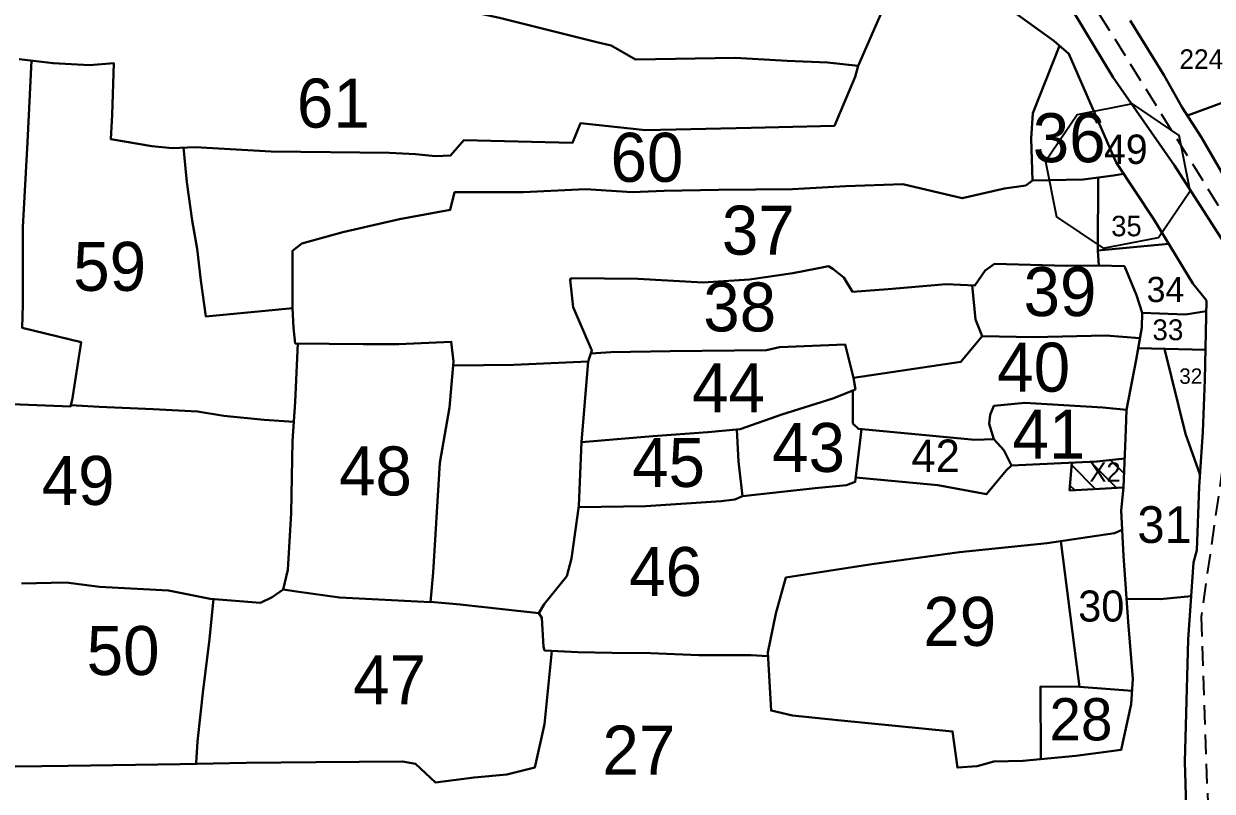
# Model space of a CAD drawing. Header units: millimetres. Extents: x -6521 to 1064, y -7 to 2171.
# Drawn here: x 353 to 413.6, y 455.9 to 495 of the extents above; entities that cross this region are included whole.
import ezdxf

# ---------------------------------------------------------------- set-up
doc = ezdxf.new("R2010")
doc.units = ezdxf.units.MM
doc.linetypes.add('ACAD_ISO02W100', pattern=[15, 12, -3])
doc.linetypes.add('DASHED', pattern=[0.75, 0.5, -0.25])
for name, color, linetype in [('Image', 7, 'Continuous'), ('Line_Road', 250, 'ACAD_ISO02W100'), ('Sym_Hatch', 1, 'Continuous'), ('Sym_Traverse_Stone', 5, 'Continuous'), ('Text_Traverse_Stone_No', 1, 'Continuous')]:
    doc.layers.add(name, color=color, linetype=linetype)
doc.layers.add('Poly_Survey_Bndry', color=250, linetype='Continuous', lineweight=30)
doc.layers.add('Text_Survey_No', color=250, linetype='Continuous', lineweight=0)
doc.styles.get("Standard").update_dxf_attribs({"font": 'Sakal_Marathi_N_Ship.TTF'})
picture_1 = doc.add_image_def('image1.jpg', size_in_pixel=(14525, 10936))

# ---------------------------------------------------------------- blocks, each defined once
blk = doc.blocks.new('Sym_Traverse_Stone')
at = {"layer": 'Sym_Traverse_Stone'}
blk.add_lwpolyline([(3.223, -0.65), (2.739, 1.819), (0.65, 3.223), (-1.819, 2.739), (-3.223, 0.65), (-2.739, -1.819), (-0.65, -3.223), (1.819, -2.739)], close=True, dxfattribs=at)

msp = doc.modelspace()

# ---------------------------------------------------------------- hatches: boundary and pattern name
at = {"layer": 'Sym_Hatch', "transparency": 33554687}
h = msp.add_hatch(dxfattribs=at)
h.set_pattern_fill('ANSI31', color=0, scale=0.25, angle=90)
h.paths.add_polyline_path([(406.445, 472.632), (406.323, 471.218), (409.082, 471.372), (409.14, 472.853), (407.718, 472.69)])

# ---------------------------------------------------------------- linework, layer by layer
at = {"layer": 'Line_Road', "linetype": 'DASHED', "ltscale": 2}
for points in [[(388.002, 537.073), (389.346, 526.667), (393.053, 520.456), (399.906, 508.59), (407.045, 496.8), (416.844, 481.048), (418.959, 479.537), (422.566, 472.547), (424.569, 466.913), (425.765, 465.489)], [(415.64, 480.406), (414.986, 478.357), (413.037, 464.767), (413.575, 449.57), (414.085, 427.903), (414.228, 424.705)]]:
    msp.add_lwpolyline(points, dxfattribs=at)
at = {"layer": 'Poly_Survey_Bndry'}
for points in [[(352.991, 500.54), (353.78, 500.151), (356.833, 499.588), (358.934, 499.084), (363.774, 498.209), (365.08, 498.02), (369.183, 497.065), (372.426, 496.393), (377.238, 495.335), (382.201, 494.086), (382.935, 493.92), (384.175, 493.212), (389.264, 493.297), (391.92, 493.145), (393.974, 493.057), (395.534, 492.883), (397.461, 497.279), (397.921, 498.104), (397.81, 500.055), (396.287, 501.716), (394.455, 503.573), (393.746, 504.513)], [(404.56, 498.927), (408.558, 492.291), (411.686, 487.799), (415.068, 482.528)], [(409.418, 495.194), (411.154, 492.388), (412.074, 490.764), (413.062, 489.219), (414.722, 486.35), (416.736, 483.033), (417.589, 481.586), (418.434, 482.007), (418.073, 483.649), (417.03, 487.412), (416.077, 491.007), (415.334, 493.969), (415.097, 494.729), (415.328, 496.893)], [(403.093, 495.915), (405.516, 494.163), (406.292, 493.492), (408.696, 487.956), (410.641, 485.025), (412.612, 481.773), (413.319, 480.902), (413.226, 476.856), (413.133, 474.213), (412.935, 471.4), (412.815, 468.164), (412.656, 467.537), (412.38, 463.617), (412.254, 459.222), (412.201, 457.372), (412.327, 453.415)], [(405.819, 493.901), (404.446, 490.465), (404.364, 489.172), (404.439, 487.035), (407.014, 487.091), (408.565, 487.281), (409.083, 487.373)], [(353.356, 493.151), (353.155, 488.981), (352.921, 484.648), (352.921, 480.7), (352.882, 479.511), (355.895, 478.781), (355.437, 475.825), (355.353, 475.506), (349.765, 475.721), (345.46, 475.784), (342.873, 475.858)], [(352.72, 493.229), (354.459, 493.014), (356.321, 492.921), (357.56, 493.011), (357.471, 490.381), (357.409, 489.137), (359.495, 488.784), (360.526, 488.688), (361.714, 488.735), (365.578, 488.516), (371.616, 488.438), (372.944, 488.371), (373.973, 488.281), (374.744, 488.314), (375.409, 489.082), (379.561, 488.991), (380.962, 488.961), (381.367, 489.949), (384.694, 489.593), (390.083, 489.721), (394.323, 489.814), (395.378, 492.323), (395.534, 492.883)], [(412.342, 490.344), (414.712, 491.212), (415.903, 491.699)], [(361.12, 488.711), (361.29, 486.955), (361.551, 484.996), (361.817, 483.547), (362.004, 481.924), (362.259, 480.086), (365.803, 480.426), (366.672, 480.518), (366.672, 483.441), (367.158, 483.815), (369.25, 484.404), (372.142, 485.062), (374.722, 485.53), (374.941, 486.432), (378.436, 486.43), (381.631, 486.593), (384, 486.439), (385.644, 486.504), (388.419, 486.558), (392.194, 486.587), (394.904, 486.735), (397.81, 486.843), (400.847, 486.128), (403.011, 486.629), (404.091, 486.779), (404.439, 487.035)], [(407.789, 487.186), (407.768, 483.456), (411.388, 483.794)], [(407.768, 483.456), (407.82, 482.692), (409.125, 482.662), (409.737, 481.187), (410.023, 480.273), (412.237, 480.188), (413.307, 480.363)], [(374.865, 477.599), (377.963, 477.632), (381.758, 477.805), (381.949, 478.363), (380.989, 480.567), (380.841, 481.968), (380.9, 482.054), (384.296, 482.022), (387.634, 481.832), (389.99, 481.988), (392.21, 482.303), (393.432, 482.535), (394.017, 482.658), (394.244, 482.529), (394.807, 482.088), (395.251, 481.352), (397.074, 481.485), (400.026, 481.751), (401.492, 481.683), (402.026, 482.434), (402.498, 482.784), (406.172, 482.675), (407.82, 482.692)], [(401.347, 481.69), (401.526, 479.935), (401.862, 479.095), (404.46, 479.045), (408.177, 479.122), (409.918, 478.981)], [(366.672, 480.518), (366.726, 479.507), (366.815, 478.722), (370.285, 478.684), (372.108, 478.688), (374.775, 478.807), (374.883, 477.799), (374.677, 475.448), (374.197, 472.63), (373.854, 467.032), (373.72, 465.524), (369.066, 465.749), (366.878, 466.067), (366.202, 466.167), (366.432, 467.167), (366.608, 470.052), (366.679, 473.73), (366.809, 475.747), (366.947, 478.72)], [(410.023, 480.273), (410.016, 479.531), (409.722, 477.884), (409.236, 475.331), (409.198, 474.334), (409.082, 471.372), (408.966, 470.196), (409.084, 467.89), (409.311, 464.511), (409.558, 461.615), (409.46, 460.318), (408.959, 457.99), (406.642, 457.686), (403.943, 457.416), (402.467, 457.389), (401.608, 457.151), (400.604, 457.077), (400.352, 458.926), (394.496, 459.495), (392.194, 459.743), (391.092, 459.985), (390.926, 462.946), (391.334, 464.946), (391.853, 466.783), (396.237, 467.454), (400.709, 468.077), (405.189, 468.535), (408.614, 469.046), (409.017, 469.205)], [(401.862, 479.095), (400.777, 477.78), (396.091, 477.091), (395.299, 476.963), (394.875, 478.662), (391.522, 478.537), (390.867, 478.375), (385.953, 478.325), (382.915, 478.266), (381.896, 478.208)], [(409.828, 478.477), (413.262, 478.398)], [(411.161, 478.446), (412.238, 474.102), (412.98, 472.045)], [(381.758, 477.805), (381.429, 473.686), (381.289, 470.438), (380.917, 467.745), (380.671, 466.848), (379.524, 465.42), (379.238, 464.952), (375.233, 465.408), (373.721, 465.543)], [(381.429, 473.686), (385.068, 473.985), (387.867, 474.187), (389.518, 474.34), (391.649, 475.089), (394.245, 475.906), (395.4, 476.365), (395.303, 476.963)], [(395.259, 476.309), (395.265, 475.044), (395.266, 474.641), (395.551, 474.369), (395.551, 474.369), (401.486, 473.803), (402.456, 473.84), (402.965, 473.268), (403.357, 472.492), (407.718, 472.69), (409.14, 472.853)], [(355.368, 475.563), (356.817, 475.482), (359.568, 475.372), (361.832, 475.247), (363.17, 475.019), (365.235, 474.815), (366.743, 474.718)], [(402.456, 473.84), (402.215, 474.621), (402.275, 475.071), (402.463, 475.543), (404.035, 475.681), (408.015, 475.443), (409.236, 475.331)], [(381.279, 470.362), (384.701, 470.42), (388.552, 470.664), (389.249, 470.765), (389.634, 470.922), (389.425, 472.688), (389.35, 474.324)], [(389.634, 470.922), (393.348, 471.335), (394.94, 471.488), (395.393, 471.652), (395.682, 474.063), (395.71, 474.354)], [(395.419, 471.871), (399.611, 471.489), (402.079, 471.024), (403.09, 472.241), (403.357, 472.492)], [(406.445, 472.632), (406.323, 471.218), (409.082, 471.372)], [(405.876, 468.637), (406.582, 463.171), (406.837, 461.201), (409.512, 460.999)], [(352.838, 466.471), (355.119, 466.53), (356.825, 466.304), (360.352, 466.111), (362.467, 465.686), (365.035, 465.482), (365.637, 465.772), (366.202, 466.167)], [(409.233, 465.685), (410.947, 465.664), (412.535, 465.82)], [(362.64, 465.672), (362.417, 463.477), (362.109, 461.04), (361.823, 458.406), (361.756, 457.308)], [(379.238, 464.952), (379.404, 464.728), (379.482, 463.24), (379.533, 463.058), (381.225, 462.972), (382.971, 462.942), (384.948, 462.911), (387.406, 462.815), (390.078, 462.815), (390.937, 462.761)], [(379.91, 463.039), (379.528, 459.295), (379.038, 457.085), (377.609, 456.724), (375.94, 456.575), (373.964, 456.321), (372.954, 457.279), (372.294, 457.397), (367.861, 457.363), (364.308, 457.322), (360.948, 457.25), (355.234, 457.176), (351.167, 457.123), (347.88, 457.1), (345.725, 456.938)], [(406.837, 461.201), (404.848, 461.219), (404.851, 457.507)]]:
    msp.add_lwpolyline(points, dxfattribs=at)

# ---------------------------------------------------------------- block references
at = {"layer": 'Sym_Traverse_Stone', "xscale": 1.142865619639545, "yscale": 1.142865619639545, "zscale": 1.142865619639545}
msp.add_blockref('Sym_Traverse_Stone', (408.788, 487.256), dxfattribs=at)

# ---------------------------------------------------------------- texts
at = {"layer": 'Text_Survey_No', "attachment_point": 1}
for s, insert, char_height in [('\\fSakal Marathi;224', (411.931, 493.724), 1), ('\\fSakal Marathi;61', (366.896, 492.23), 2.5), ('\\fSakal Marathi;36', (404.446, 490.465), 2.5), ('\\fSakal Marathi;60', (382.9, 489.465), 2.5), ('\\fSakal Marathi;37', (388.583, 485.748), 2.5), ('\\fSakal Marathi;35', (408.45, 485.231), 1.045), ('\\fSakal Marathi;59', (355.484, 483.901), 2.5), ('\\fSakal Marathi;39', (403.977, 482.614), 2.5), ('\\fSakal Marathi;34', (410.259, 482.115), 1.28674), ('\\fSakal Marathi;38', (387.634, 481.832), 2.5), ('\\fSakal Marathi;33', (410.552, 479.946), 1.06223), ('\\fSakal Marathi;40', (402.636, 478.757), 2.5), ('\\fSakal Marathi;44', (387.059, 477.704), 2.5), ('\\fSakal Marathi;32', (411.925, 477.445), 0.78624), ('\\fSakal Marathi;41', (403.41, 475.339), 2.5), ('\\fSakal Marathi;43', (391.149, 474.663), 2.5), ('\\fSakal Marathi;45', (384.002, 473.897), 2.5), ('\\fSakal Marathi;42', (398.255, 473.816), 1.66273), ('\\fSakal Marathi;48', (369.047, 473.464), 2.5), ('\\fSakal Marathi;49', (353.875, 472.981), 2.5), ('X2', (407.331, 472.648), 0.98), ('\\fSakal Marathi;31', (409.783, 470.413), 1.8714), ('\\fSakal Marathi;46', (383.851, 468.332), 2.5), ('\\fSakal Marathi;29', (398.861, 465.789), 2.5), ('\\fSakal Marathi;30', (406.766, 466.113), 1.58388), ('\\fSakal Marathi;50', (356.171, 464.3), 2.5), ('\\fSakal Marathi;47', (369.773, 462.802), 2.5), ('\\fSakal Marathi;28', (405.301, 460.624), 2.15843), ('\\fSakal Marathi;27', (382.488, 459.223), 2.5)]:
    msp.add_mtext(s, dxfattribs=dict(at, insert=insert, char_height=char_height))
at = {"layer": 'Text_Traverse_Stone_No', "linetype": 'DASHED', "insert": (408.079, 489.376), "char_height": 1.5, "attachment_point": 1}
msp.add_mtext('\\fSakal Marathi;49', dxfattribs=at)

# ---------------------------------------------------------------- pictures from other files: only their frames are drawn
at = {"layer": 'Image'}
image = msp.add_image(picture_1, insert=(0, 0), size_in_units=(922.339, 694.437), dxfattribs=at)
image.dxf.flags = 7

doc.saveas('drawing.dxf')
